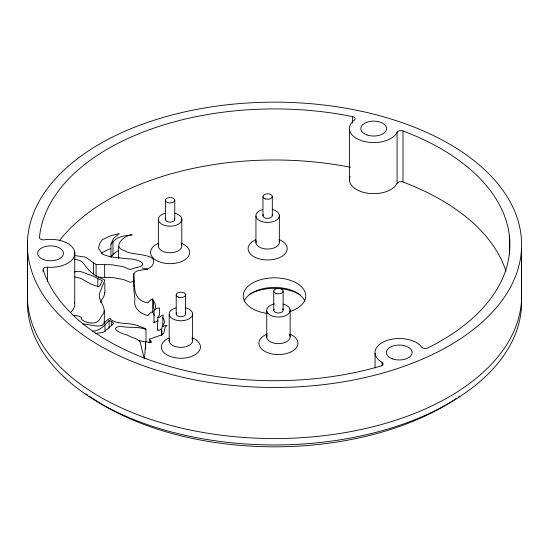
<?xml version="1.0" encoding="UTF-8"?>
<svg xmlns="http://www.w3.org/2000/svg" width="549" height="549" viewBox="0 0 549 549"><rect width="100%" height="100%" fill="white"/><g stroke="black" fill="none" stroke-linecap="round" stroke-linejoin="round"><path stroke-width="0.82" d="M27.45 298.924L27.464 241.368L27.464 292.452M43.165 271.474L43.165 269.875A3.912 2.258 0 0 1 47.495 267.219A24.238 13.993 0 0 0 74.746 252.416L74.746 303.494M47.495 281.589L47.495 267.219M157.886 320.767L154.008 322.846L154.008 310.075C157.268 306.39 154.942 303.13 152.732 299.679C154.145 296.865 148.505 301.346 147.997 302.842C132.563 300.166 134.862 287.285 133.778 275.33C134.086 268.66 144.202 270.959 148.388 268.502A17.41 10.047 0 0 0 151.716 266.32C161.996 252.314 130.635 256.067 124.781 250.728C111.049 247.263 124.307 234.828 132.151 234.794L123.498 236.043A30.572 17.65 0 0 0 120.965 236.777L117.369 238.191L115.022 239.858A46.823 27.031 0 0 0 112.97 241.979L110.939 244.312L110.939 257.083L112.97 254.743A46.823 27.031 0 0 1 115.022 252.629L118.666 250.385M154.008 310.075L157.886 307.996L159.574 308.03L159.567 314.845L157.673 317.432C158.853 321.906 154.242 335.837 162.085 328.117M161.729 335.494L161.729 329.846L161.729 335.377M505.917 271.069A235.377 135.891 0 0 0 402.987 182.028L402.987 130.95A3.912 2.258 0 0 0 397.078 132.254A24.238 13.993 0 0 1 362.971 141.134A24.238 13.993 0 0 1 354.386 120.107A3.912 2.258 0 0 0 352.575 116.614A235.377 135.891 0 0 0 39.466 237.504A3.912 2.258 0 0 0 44.366 239.803A24.238 13.993 0 0 1 74.746 252.416M152.732 299.397L152.732 312.45L154.338 315.401M157.673 330.203L157.858 329.668M144.6 358.051L145.684 341.389C149.136 342.905 154.358 344.161 149.301 339.179L161.104 335.103L163.787 333.14L165.194 327.19L167.088 325.454L164.885 325.605L161.77 327.279L164.872 322.016L162.785 317.247A5.792 3.342 0 0 1 163.183 316.059C164.007 312.559 159.32 318.777 157.673 317.432M154.008 322.846L154.592 321.433M74.547 259.258L79.282 260.308L82.213 261.894L88.835 270.225L92.143 273.23L95.924 275.79L104.838 280.045L99.451 293.578A35.658 20.588 0 0 0 99.314 296.474C99.925 302.986 107.913 309.348 101.97 315.476A171.672 99.115 0 0 1 100.35 318.049C97.434 325.701 86.241 323.32 81.492 319.422L81.657 318.07A3.973 2.299 0 0 0 81.334 317.288L78.473 316.004L73.134 315.304M104.296 323.677L104.406 310.178M118.57 258.545L118.893 257.2M134.292 285.665C132.714 290.545 135.672 296.783 134.656 302.128C134.388 309.334 141.766 314.316 147.997 315.613C148.216 314.357 154.406 309.657 152.732 312.168M110.939 244.312L113.176 239A15.152 8.75 0 0 1 113.938 238.053L119.291 233.586L111.9 235.459A73.6 42.493 0 0 0 108.675 236.64L102.629 239.556A10.239 5.915 0 0 0 101.778 240.29L100 243.145L98.566 247.757A6.636 3.829 0 0 0 98.799 248.628L101.757 253.213A10.431 6.018 0 0 0 103.425 254.564L109.944 256.747L125.68 258.62A48.93 28.246 0 0 1 129.44 258.936C133.819 258.394 150.666 263.438 138.423 267.157A42.41 24.485 0 0 0 134.69 268.056L130.195 269.58L125.714 267.699A22.324 12.888 0 0 0 122.571 266.553L111.79 264.776L96.096 264.446L91.697 261.578A56.588 32.672 0 0 1 89.775 260.061L85.548 257.152L74.17 255.498M110.939 257.083L111.605 255.285M100.721 302.355C101.311 299.239 105.772 295.376 104.296 292.48M101.531 253.329L101.778 253.062A10.239 5.915 0 0 1 102.629 252.327L108.675 249.404A73.6 42.493 0 0 1 110.816 248.608M92.63 331.15C99.767 330.999 104.667 325.276 109.127 320.492L111.715 321.666A10.678 6.169 0 0 1 112.456 322.037L113.76 323.32L104.907 331.267L102.697 332.495L97.098 333.257A77.635 44.826 0 0 0 95.746 333.504M74.506 272.016C80.168 269.593 85.843 274.061 91.244 275.372A28.74 16.594 0 0 1 92.774 276.003L102.347 280.717L100.172 285.048A56.904 32.858 0 0 1 99.774 285.748L98.806 286.729L93.522 285.109A55.065 31.787 0 0 1 90.571 283.854L80.792 278.364L74.856 276.861M82.926 324.04C89.11 323.999 95.924 327.382 101.963 325.365A7.803 4.509 0 0 0 103.04 324.514L107.034 320.218L109.745 318.393A0.782 0.453 0 0 1 110.157 318.537A0.858 0.494 0 0 1 110.349 318.976L110.37 319.25C118.303 325.118 128.843 322.188 137.463 325.578A27.148 15.674 0 0 0 139.494 326.477C140.125 326.346 150.172 330.285 144.051 328.824C136.392 326.326 128.047 328.22 120.252 326.181C107.947 328.474 123.23 334.224 127.43 335.13C131.314 337.738 137.428 338.074 140.132 342.068L144.085 358.12M134.217 280.958L130.195 282.344L125.714 280.47A22.324 12.888 0 0 0 122.571 279.324L113.368 277.677L98.079 277.231M138.321 340.394L145.856 342.096M142.287 268.042L147.647 269.23M104.084 321.364L104.406 322.942M521.55 292.864L521.536 248.258A247.105 142.665 0 0 0 156.149 119.579A247.105 142.665 0 0 0 145.821 366.608A247.105 142.665 0 0 0 521.536 248.258L521.536 299.335M509.369 235.871L509.369 254.228M397.078 132.254L397.078 183.332A24.238 13.993 0 0 1 367.706 193.221A24.238 13.993 0 0 1 350.097 176.428M402.987 130.95A235.377 135.891 0 0 1 427.767 347.949A3.912 2.258 0 0 1 421.611 347.105A24.238 13.993 0 0 0 385.782 340.888A24.238 13.993 0 0 0 382.056 362.381L382.056 365.572M375.07 353.439L375.07 367.809M352.575 116.614L352.575 122.997M349.493 129.502L349.493 180.58M290.147 309.842L290.147 336.441M283.126 290.949L283.126 310.11M279.345 215.235L279.345 241.834M273.759 291.306L273.759 310.459M272.318 196.35L272.318 215.503M266.739 310.727L266.739 337.326M262.957 196.707L262.957 215.86M255.937 216.128L255.937 242.727M192.596 313.561L192.596 340.16M185.576 294.676L185.576 313.829M181.794 218.955L181.794 245.554M176.208 295.026L176.208 314.186M174.767 200.069L174.767 219.223M169.188 314.453L169.188 341.053M165.407 200.426L165.407 219.579M162.82 317.679L162.82 326.195M158.387 219.847L158.387 246.446M153.349 301.483L153.349 308.586M150.632 340.922L150.632 342.624M149.301 339.179L149.301 342.583M145.993 329.276L145.993 340.915M145.684 341.389L145.684 349.047M133.716 273.615L133.716 286.386M118.618 246.288L118.618 258.208M112.97 241.979L112.97 254.743M111.715 321.666L111.715 325.928M109.127 320.492L109.127 328.151M104.962 324.713L104.962 331.527M104.873 282.81L104.873 292.898M104.653 264.522L104.653 277.286M97.818 278.46L97.818 286.969M96.096 264.446L96.096 276.367M93.515 262.834L93.515 273.903M43.165 269.875A235.377 135.891 0 0 0 381.054 365.984A3.912 2.258 0 0 0 382.056 362.381M267.143 313.445A31.279 18.062 0 0 1 247.318 286.955A31.279 18.062 0 0 1 296.892 283.284A31.279 18.062 0 0 1 289.302 311.805M185.583 307.797A11.728 6.773 0 0 1 190.228 318.104A11.728 6.773 0 0 1 171.782 318.276A11.728 6.773 0 0 1 175.865 307.886M185.308 313.088A4.694 2.711 0 0 1 180.738 316.711A4.694 2.711 0 0 1 176.593 312.923M283.133 304.077A11.728 6.773 0 0 1 287.539 314.556A11.728 6.773 0 0 1 268.873 314.2A11.728 6.773 0 0 1 274.479 303.913M282.461 308.888A4.694 2.711 0 0 1 278.748 312.985A4.694 2.711 0 0 1 274.143 309.204M272.331 209.471A11.728 6.773 0 0 1 276.977 219.778A11.728 6.773 0 0 1 258.531 219.95A11.728 6.773 0 0 1 262.614 209.56M272.057 214.769A4.694 2.711 0 0 1 267.48 218.385A4.694 2.711 0 0 1 263.335 214.597M174.781 213.197A11.728 6.773 0 0 1 179.427 223.505A11.728 6.773 0 0 1 160.981 223.669A11.728 6.773 0 0 1 165.064 213.28M174.328 218.241A4.694 2.711 0 0 1 170.163 222.112A4.694 2.711 0 0 1 165.784 218.317M74.506 302.245A24.238 13.993 0 0 1 70.341 312.505M397.078 183.332A3.912 2.258 0 0 1 402.987 182.028M521.536 292.487A247.105 142.665 0 0 1 272.311 438.555A247.105 142.665 0 0 1 27.608 289.961M521.536 298.876A247.105 142.665 0 0 1 272.311 444.937A247.105 142.665 0 0 1 27.608 296.35M459.726 396.124A239.289 138.149 0 0 1 458.436 397.03M456.466 398.375A239.289 138.149 0 0 1 89.24 396.097M87.318 394.724A239.289 138.149 0 0 1 86.063 393.805M191.93 338.314A11.728 6.773 0 0 1 181.664 347.359A11.728 6.773 0 0 1 169.428 339.172M289.481 334.595A11.728 6.773 0 0 1 279.215 343.64A11.728 6.773 0 0 1 266.979 335.453M279.228 241.231A11.728 6.773 0 0 1 267.301 249.047A11.728 6.773 0 0 1 256.17 240.846M181.129 243.715A11.728 6.773 0 0 1 170.863 252.76A11.728 6.773 0 0 1 158.627 244.573M192.274 337.813A19.551 11.289 0 0 1 195.595 354.428A19.551 11.289 0 0 1 166.628 354.709A19.551 11.289 0 0 1 168.989 338.04M289.824 334.094A19.551 11.289 0 0 1 292.933 350.845A19.551 11.289 0 0 1 263.753 350.715A19.551 11.289 0 0 1 267.308 333.991M279.022 239.488A19.551 11.289 0 0 1 282.344 256.102A19.551 11.289 0 0 1 253.377 256.383A19.551 11.289 0 0 1 255.731 239.714M181.472 243.207A19.551 11.289 0 0 1 184.793 259.821A19.551 11.289 0 0 1 155.827 260.102A19.551 11.289 0 0 1 158.181 243.433M244.161 301.078A31.279 18.062 0 0 1 274.452 287.408A31.279 18.062 0 0 1 304.819 301.024M249.253 294.511A35.191 20.32 0 0 1 300.269 294.827M59.175 241.011A235.377 135.891 0 0 1 350.358 167.246M178.446 297.16A4.694 2.711 0 0 0 185.583 294.916A4.694 2.711 0 0 0 178.645 292.473A4.694 2.711 0 0 0 178.446 297.16M275.996 293.441A4.694 2.711 0 0 0 283.133 291.196A4.694 2.711 0 0 0 276.195 288.753A4.694 2.711 0 0 0 275.996 293.441M265.194 198.841A4.694 2.711 0 0 0 272.331 196.59A4.694 2.711 0 0 0 265.393 194.147A4.694 2.711 0 0 0 265.194 198.841M167.644 202.56A4.694 2.711 0 0 0 174.781 200.31A4.694 2.711 0 0 0 167.843 197.866A4.694 2.711 0 0 0 167.644 202.56M43.838 259.698A12.902 7.453 0 0 0 63.458 253.514A12.902 7.453 0 0 0 44.38 246.796A12.902 7.453 0 0 0 43.838 259.698M392.542 358.881A12.902 7.453 0 0 0 412.155 352.698A12.902 7.453 0 0 0 393.077 345.98A12.902 7.453 0 0 0 392.542 358.881M366.965 134.937A12.902 7.453 0 0 0 386.585 128.761A12.902 7.453 0 0 0 367.501 122.043A12.902 7.453 0 0 0 366.965 134.937"/></g></svg>
